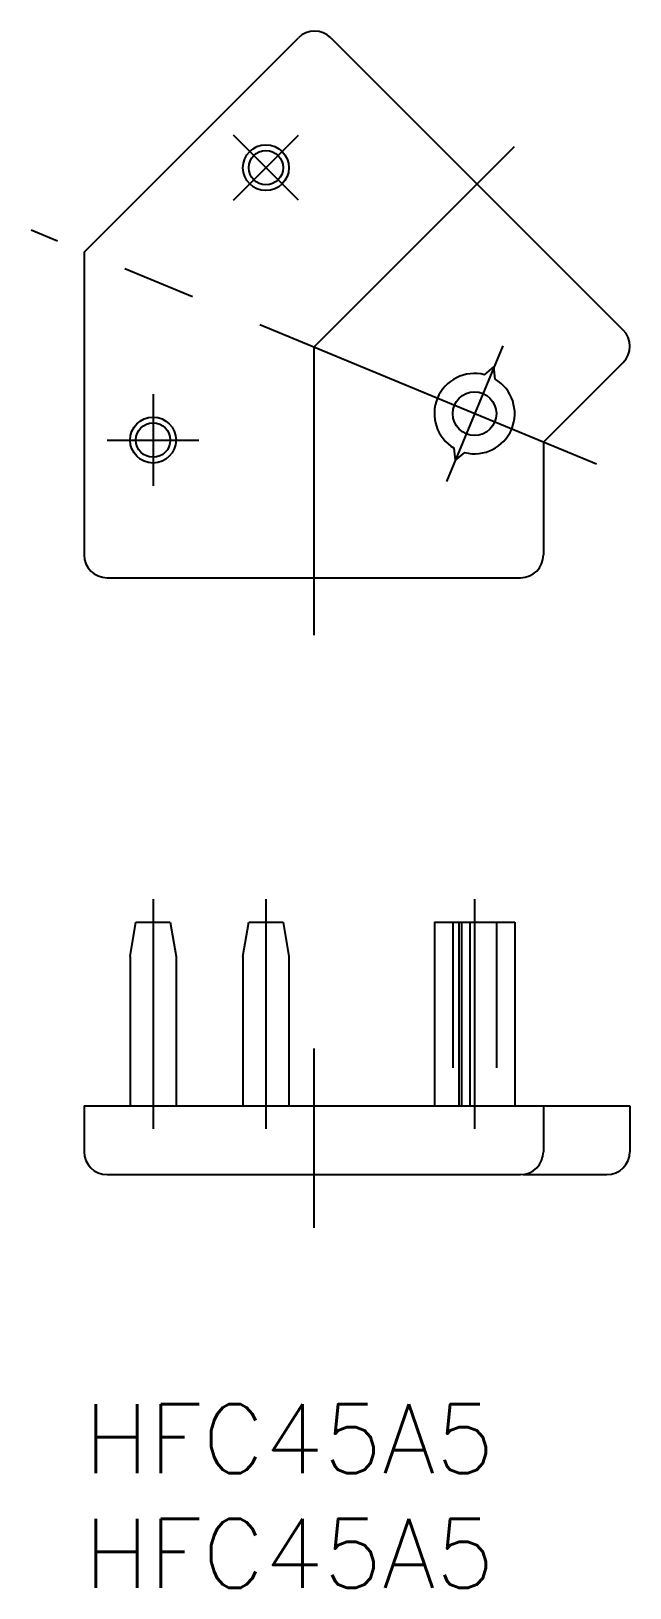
# Model space of a CAD drawing. Extents: x -2.3 to 23.8, y -8 to 59.8.
import ezdxf

# ---------------------------------------------------------------- set-up
doc = ezdxf.new("R2010")
doc.units = 0
doc.header["$LTSCALE"] = 0.5
doc.linetypes.add('CENTER', pattern=[50.8, 31.75, -6.35, 6.35, -6.35])
doc.linetypes.add('DASHED', pattern=[19.05, 12.7, -6.35])
for name, color, linetype in [('MSM_CENTER', 1, 'CENTER'), ('MSM_CONTINUOUS', 7, 'CONTINUOUS'), ('MSM_DASHED', 4, 'DASHED'), ('MSM_PART_NUMBER', 7, 'CONTINUOUS')]:
    doc.layers.add(name, color=color, linetype=linetype)
doc.styles.get("Standard").update_dxf_attribs({"font": 'txt.shx', "height": 3, "bigfont": 'bigfont.shx'})

# ---------------------------------------------------------------- blocks, each defined once
blk = doc.blocks.new('*U8')
at = {"layer": 'MSM_PART_NUMBER'}
blk.add_text('HFC45A5', height=3, dxfattribs=at).set_placement((0, -3))
blk = doc.blocks.new('*U9')
at = {"layer": 'MSM_PART_NUMBER'}
blk.add_text('HFC45A5', height=3, dxfattribs=at).set_placement((0, -8))

msp = doc.modelspace()

# ---------------------------------------------------------------- linework, layer by layer
at = {"layer": 'MSM_CENTER'}
for p, q in [((6.5, 52.449), (9.328, 55.278)), ((9.328, 52.449), (6.5, 55.278)), ((10, 46.05), (18.738, 54.788)), ((22.31, 40.951), (-2.31, 51.149)), ((10, 46.05), (10, 33.5)), ((18.225, 46.107), (15.775, 40.194)), ((3, 44), (3, 40)), ((1, 42), (5, 42)), ((17, 22), (17, 12)), ((10, 15.5), (10, 7.677))]:
    msp.add_line(p, q, dxfattribs=at)
at = {"layer": 'MSM_CENTER', "color": 1, "linetype": 'CENTER'}
for p, q in [((3, 22), (3, 12)), ((7.914, 22), (7.914, 12))]:
    msp.add_line(p, q, dxfattribs=at)
at = {"layer": 'MSM_CONTINUOUS'}
for p, q in [((0, 50.192), (9.328, 59.52)), ((10.742, 59.52), (23.47, 46.792)), ((0, 50.192), (0, 37)), ((20, 41.908), (23.47, 45.378)), ((20, 41.908), (20, 37)), ((1, 36), (19, 36)), ((15.25, 21), (18.75, 21)), ((15.25, 21), (15.25, 13)), ((16.309, 21), (16.309, 13)), ((16.431, 21), (16.431, 13)), ((16.795, 21), (16.795, 13)), ((18.75, 21), (18.75, 13)), ((0, 13), (0, 11)), ((0, 13), (23.763, 13)), ((20, 13), (20, 11)), ((23.763, 13), (23.763, 11)), ((1, 10), (19, 10)), ((19.119, 10), (22.763, 10))]:
    msp.add_line(p, q, dxfattribs=at)
at = {"layer": 'MSM_CONTINUOUS', "color": 7, "linetype": 'CONTINUOUS'}
for p, q in [((17.431, 44.847), (17.842, 45.183)), ((17.895, 44.654), (17.842, 45.183)), ((16.105, 41.647), (16.158, 41.118)), ((16.569, 41.454), (16.158, 41.118)), ((2, 19.5), (2.25, 21)), ((2.25, 21), (3.75, 21)), ((3.75, 21), (4, 19.5)), ((6.914, 19.5), (7.164, 21)), ((7.164, 21), (8.664, 21)), ((8.664, 21), (8.914, 19.5)), ((2, 19.5), (2, 13)), ((4, 19.5), (4, 13)), ((6.914, 19.5), (6.914, 13)), ((8.914, 19.5), (8.914, 13))]:
    msp.add_line(p, q, dxfattribs=at)
at = {"layer": 'MSM_CONTINUOUS'}
for centre, radius in [((7.914, 53.864), 1), ((7.914, 53.864), 0.75), ((3, 42), 1), ((3, 42), 0.75)]:
    msp.add_circle(centre, radius, dxfattribs=at)
at = {"layer": 'MSM_CONTINUOUS', "color": 7, "linetype": 'CONTINUOUS'}
msp.add_circle((17, 43.151), 0.95, dxfattribs=at)
at = {"layer": 'MSM_CONTINUOUS'}
for centre, start, end in [((10.035, 58.813), 45, 135), ((22.763, 46.085), 315, 45), ((1, 37), 180, 270), ((19, 37), 270, 0), ((1, 11), 180, 270), ((19, 11), 270, 0), ((22.763, 11), 270, 0)]:
    msp.add_arc(centre, 1, start, end, dxfattribs=at)
at = {"layer": 'MSM_CONTINUOUS', "color": 7, "linetype": 'CONTINUOUS'}
for start, end in [(75.75678, 239.24322), (255.75678, 59.24322)]:
    msp.add_arc((17, 43.151), 1.75, start, end, dxfattribs=at)
at = {"layer": 'MSM_DASHED'}
for p, q in [((16.05, 21), (16.05, 13)), ((17.95, 21), (17.95, 13))]:
    msp.add_line(p, q, dxfattribs=at)

# ---------------------------------------------------------------- block references
at = {"layer": 'MSM_CONTINUOUS'}
for name in ['*U8', '*U9']:
    msp.add_blockref(name, (0, 0), dxfattribs=at)

doc.saveas('drawing.dxf')
